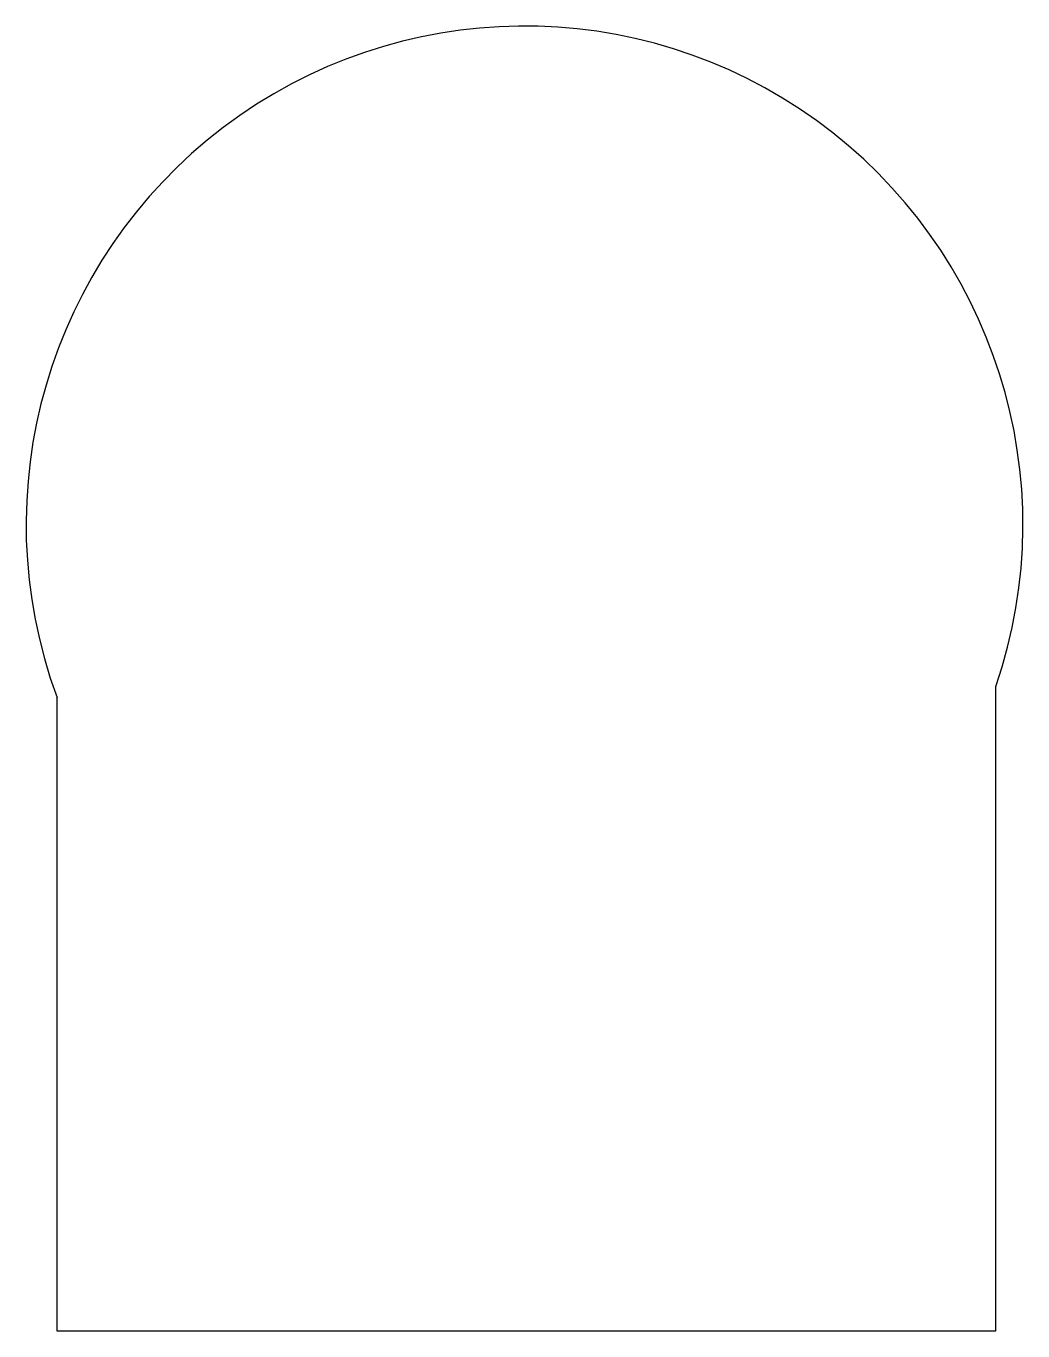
# Model space of a CAD drawing. Header units: millimetres. Extents: x 1218 to 2441, y 1407 to 3007.
import ezdxf

# ---------------------------------------------------------------- set-up
doc = ezdxf.new("R2010")
doc.units = ezdxf.units.MM

msp = doc.modelspace()

# ---------------------------------------------------------------- linework, layer by layer
for p, q in [((2407.9, 1406.8), (2407.9, 2197.3)), ((1255.6, 2183.7), (1255.6, 1406.8)), ((1255.6, 1406.8), (2407.9, 1406.8))]:
    msp.add_line(p, q)
msp.add_arc((1829.4, 2395.7), 611.6, 341.0741, 200.2735)

doc.saveas('drawing.dxf')
